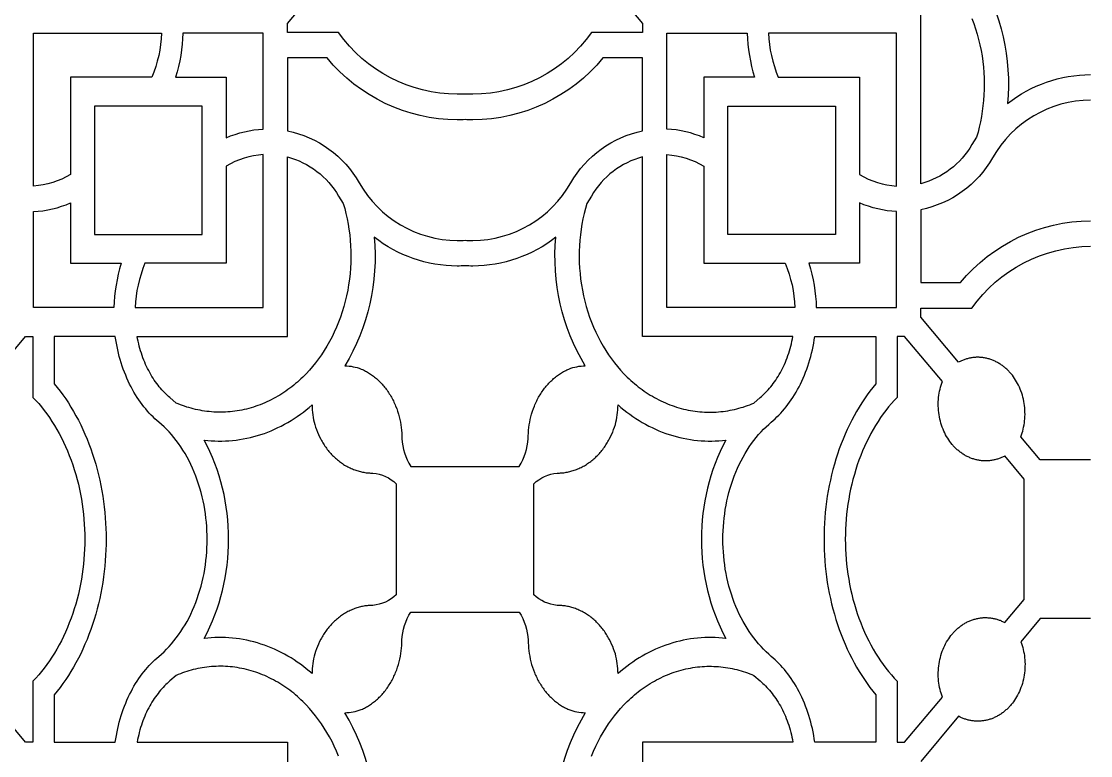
# Model space of a CAD drawing. Extents: x 59271 to 61367, y 41180 to 44085.
# Drawn here: x 60813.1 to 61073.9, y 43511.9 to 43691.2 of the extents above; entities that cross this region are included whole.
import ezdxf

# ---------------------------------------------------------------- set-up
doc = ezdxf.new("R2010")
doc.units = 0
doc.layers.get('0').update_dxf_attribs({"linetype": 'CONTINUOUS'})

msp = doc.modelspace()

# ---------------------------------------------------------------- linework, layer by layer
for points in [[(60955.44, 43701.65), (60964.64, 43690.64), (60964.64, 43688.44), (60952.19, 43688.44, -0.240747), (60923.2, 43673.35, -0.013206), (60921.31, 43673.41, -0.013206), (60919.41, 43673.35, -0.240747), (60890.43, 43688.44), (60877.97, 43688.44), (60877.97, 43690.64), (60887.18, 43701.65)], [(61046.5, 43702.53, -0.159593), (61053.67, 43671.09, -0.16816), (61073.94, 43678.16)], [(61044.98, 43691.89), (61045.44, 43690.64), (61045.87, 43689.37), (61046.26, 43688.07), (61046.62, 43686.76), (61046.93, 43685.44), (61047.21, 43684.09), (61047.44, 43682.74), (61047.63, 43681.38), (61047.78, 43680.01), (61047.89, 43678.65), (61047.96, 43677.28), (61047.98, 43675.91), (61047.97, 43674.55), (61047.91, 43673.19), (61047.82, 43671.85), (61047.68, 43670.52), (61047.51, 43669.2), (61047.3, 43667.9), (61047.06, 43666.62), (61046.78, 43665.36), (61046.47, 43664.12), (61046.12, 43662.91), (61044.99, 43661.1, -0.200602), (61032.49, 43651.52), (61032.49, 43695.34)], [(61073.94, 43671.94, 0.26745), (61050, 43657.83, -0.215544), (61032.49, 43645.16), (61032.49, 43627.37), (61042.18, 43627.37, -0.222359), (61073.94, 43642.47), (61073.94, 43642.47)], [(61073.94, 43584.1), (61061.65, 43584.1), (61056.92, 43589.75), (61057.09, 43590.2), (61057.23, 43590.67), (61057.37, 43591.14), (61057.49, 43591.62), (61057.6, 43592.12), (61057.69, 43592.62), (61057.77, 43593.13), (61057.84, 43593.64), (61057.88, 43594.16), (61057.91, 43594.69), (61057.93, 43595.22), (61057.92, 43595.75), (61057.9, 43596.28), (61057.86, 43596.81), (61057.81, 43597.34), (61057.74, 43597.87), (61057.65, 43598.39), (61057.54, 43598.91), (61057.42, 43599.43), (61057.28, 43599.93), (61057.12, 43600.43), (61056.95, 43600.92), (61056.77, 43601.4), (61056.57, 43601.86), (61056.35, 43602.32), (61056.13, 43602.76), (61055.89, 43603.19), (61055.64, 43603.6), (61055.38, 43604), (61055.11, 43604.39), (61054.84, 43604.75), (61054.55, 43605.11), (61054.41, 43605.28), (61054.26, 43605.45), (61054.1, 43605.62), (61053.95, 43605.78), (61053.79, 43605.94), (61053.63, 43606.1), (61053.46, 43606.26), (61053.29, 43606.41), (61053.12, 43606.56), (61052.95, 43606.71), (61052.77, 43606.85), (61052.59, 43606.99), (61052.4, 43607.13), (61052.22, 43607.26), (61052.03, 43607.39), (61051.84, 43607.51), (61051.64, 43607.64), (61051.45, 43607.75), (61051.25, 43607.87), (61051.05, 43607.97), (61050.84, 43608.08), (61050.64, 43608.18), (61050.43, 43608.27), (61050.22, 43608.36), (61050.01, 43608.45), (61049.8, 43608.53), (61049.58, 43608.61), (61049.37, 43608.68), (61049.15, 43608.74), (61048.93, 43608.81), (61048.72, 43608.86), (61048.5, 43608.91), (61048.28, 43608.96), (61048.05, 43609), (61047.83, 43609.04), (61047.61, 43609.07), (61047.39, 43609.09), (61047.17, 43609.11), (61046.94, 43609.13), (61046.72, 43609.14), (61046.5, 43609.14), (61046.28, 43609.14), (61046.05, 43609.14), (61045.83, 43609.12), (61045.61, 43609.11), (61045.39, 43609.09), (61045.18, 43609.06), (61044.96, 43609.03), (61044.74, 43609), (61044.53, 43608.96), (61044.31, 43608.91), (61044.1, 43608.86), (61043.89, 43608.81), (61043.68, 43608.75), (61043.47, 43608.69), (61043.27, 43608.62), (61043.07, 43608.55), (61042.86, 43608.48), (61042.66, 43608.4), (61042.47, 43608.31), (61042.27, 43608.23), (61042.08, 43608.14), (61041.89, 43608.04), (61041.7, 43607.94), (61032.49, 43618.95), (61032.49, 43621.15), (61044.95, 43621.15, -0.240747), (61073.94, 43636.24)], [(60899.14, 43490.94, 0.159593), (60891.98, 43522.38, 0.091636), (60895.99, 43523.16), (60896.25, 43523.27), (60896.5, 43523.39), (60896.75, 43523.52), (60897, 43523.65), (60897.26, 43523.79), (60897.51, 43523.93), (60897.76, 43524.08), (60898, 43524.24), (60898.25, 43524.4), (60898.5, 43524.57), (60898.74, 43524.75), (60898.98, 43524.93), (60899.22, 43525.12), (60899.46, 43525.31), (60899.69, 43525.51), (60899.93, 43525.72), (60900.16, 43525.93), (60900.38, 43526.15), (60900.61, 43526.37), (60900.83, 43526.6), (60901.05, 43526.83), (60901.26, 43527.07), (60901.47, 43527.32), (60901.68, 43527.57), (60901.88, 43527.83), (60902.08, 43528.09), (60902.28, 43528.36), (60902.47, 43528.63), (60902.65, 43528.9), (60902.83, 43529.18), (60903.01, 43529.47), (60903.18, 43529.76), (60903.35, 43530.05), (60903.51, 43530.35), (60903.67, 43530.65), (60903.83, 43530.95), (60903.97, 43531.26), (60904.12, 43531.57), (60904.25, 43531.88), (60904.38, 43532.2), (60904.63, 43532.84), (60904.86, 43533.49), (60905.06, 43534.14), (60905.24, 43534.8), (60905.4, 43535.47), (60905.53, 43536.14), (60905.65, 43536.8), (60905.74, 43537.47), (60905.81, 43538.13), (60905.86, 43538.79), (60905.88, 43539.45), (60905.89, 43540.1, -0.12671), (60908.08, 43546.94), (60934.53, 43546.94, -0.12671), (60936.72, 43540.1), (60936.73, 43539.45), (60936.76, 43538.79), (60936.81, 43538.13), (60936.88, 43537.47), (60936.97, 43536.8), (60937.08, 43536.14), (60937.22, 43535.47), (60937.38, 43534.8), (60937.56, 43534.14), (60937.76, 43533.49), (60937.98, 43532.84), (60938.23, 43532.2), (60938.36, 43531.88), (60938.5, 43531.57), (60938.64, 43531.26), (60938.79, 43530.95), (60938.94, 43530.65), (60939.1, 43530.35), (60939.26, 43530.05), (60939.43, 43529.76), (60939.6, 43529.47), (60939.78, 43529.18), (60939.96, 43528.9), (60940.15, 43528.63), (60940.34, 43528.36), (60940.53, 43528.09), (60940.73, 43527.83), (60940.94, 43527.57), (60941.14, 43527.32), (60941.35, 43527.07), (60941.57, 43526.83), (60941.79, 43526.6), (60942.01, 43526.37), (60942.23, 43526.15), (60942.46, 43525.93), (60942.69, 43525.72), (60942.92, 43525.51), (60943.16, 43525.31), (60943.39, 43525.12), (60943.63, 43524.93), (60943.87, 43524.75), (60944.12, 43524.57), (60944.36, 43524.4), (60944.61, 43524.24), (60944.86, 43524.08), (60945.11, 43523.93), (60945.36, 43523.79), (60945.61, 43523.65), (60945.86, 43523.52), (60946.11, 43523.39), (60946.37, 43523.27), (60946.62, 43523.16, 0.091636), (60950.64, 43522.38, 0.159593), (60943.47, 43490.94, 0.16816)], [(60890.45, 43511.75), (60889.95, 43512.97), (60889.41, 43514.17), (60888.85, 43515.33), (60888.25, 43516.47), (60887.62, 43517.57), (60886.97, 43518.64), (60886.29, 43519.67), (60885.59, 43520.66), (60884.86, 43521.62), (60884.12, 43522.54), (60883.35, 43523.43), (60882.55, 43524.3), (60881.71, 43525.14), (60881.28, 43525.55), (60880.85, 43525.95), (60880.4, 43526.35), (60879.95, 43526.73), (60879.5, 43527.11), (60879.03, 43527.48), (60878.56, 43527.84), (60878.08, 43528.2), (60877.6, 43528.54), (60877.11, 43528.87), (60876.61, 43529.2), (60876.11, 43529.51), (60875.6, 43529.82), (60875.08, 43530.11), (60874.56, 43530.4), (60874.04, 43530.67), (60873.51, 43530.93), (60872.97, 43531.18), (60872.44, 43531.42), (60871.89, 43531.65), (60871.35, 43531.87), (60870.79, 43532.08), (60870.24, 43532.27), (60869.68, 43532.45), (60869.12, 43532.62), (60868.56, 43532.78), (60868, 43532.92), (60867.43, 43533.06), (60866.86, 43533.18), (60866.29, 43533.29), (60865.72, 43533.38), (60865.15, 43533.46), (60864.58, 43533.54), (60864, 43533.59), (60863.43, 43533.64), (60862.86, 43533.67), (60862.28, 43533.7), (60861.71, 43533.71), (60861.14, 43533.7), (60860.57, 43533.69), (60860.01, 43533.66), (60859.44, 43533.62), (60858.88, 43533.57), (60858.32, 43533.51), (60857.76, 43533.43), (60857.2, 43533.35), (60856.65, 43533.25), (60856.1, 43533.14), (60855.55, 43533.02), (60855.01, 43532.89), (60854.47, 43532.75), (60853.94, 43532.6), (60853.41, 43532.44), (60852.89, 43532.27), (60852.37, 43532.09), (60851.85, 43531.89), (60851.34, 43531.69), (60850.84, 43531.48), (60849.32, 43530.13), (60848.98, 43529.84), (60848.65, 43529.54), (60848.32, 43529.23), (60847.99, 43528.9), (60847.66, 43528.57), (60847.34, 43528.22), (60847.02, 43527.85), (60846.71, 43527.48), (60846.4, 43527.09), (60846.09, 43526.69), (60845.79, 43526.27), (60845.5, 43525.85), (60845.21, 43525.41), (60844.92, 43524.96), (60844.65, 43524.5), (60844.38, 43524.03), (60844.12, 43523.54), (60843.86, 43523.05), (60843.62, 43522.54), (60843.38, 43522.02), (60843.15, 43521.5), (60842.93, 43520.96), (60842.72, 43520.42), (60842.52, 43519.87), (60842.33, 43519.31), (60842.16, 43518.74), (60841.99, 43518.16), (60841.83, 43517.58), (60841.68, 43516.99), (60841.54, 43516.4), (60841.42, 43515.8), (60841.3, 43515.2), (60877.97, 43515.2), (60877.97, 43471.38, 0.200602)], [(60952.16, 43511.75), (60952.66, 43512.97), (60953.2, 43514.17), (60953.77, 43515.33), (60954.36, 43516.47), (60954.99, 43517.57), (60955.65, 43518.64), (60956.33, 43519.67), (60957.03, 43520.66), (60957.75, 43521.62), (60958.5, 43522.54), (60959.27, 43523.43), (60960.07, 43524.3), (60960.9, 43525.14), (60961.33, 43525.55), (60961.77, 43525.95), (60962.21, 43526.35), (60962.66, 43526.73), (60963.12, 43527.11), (60963.58, 43527.48), (60964.05, 43527.84), (60964.53, 43528.2), (60965.02, 43528.54), (60965.51, 43528.87), (60966, 43529.2), (60966.51, 43529.51), (60967.02, 43529.82), (60967.53, 43530.11), (60968.05, 43530.4), (60968.58, 43530.67), (60969.11, 43530.93), (60969.64, 43531.18), (60970.18, 43531.42), (60970.72, 43531.65), (60971.27, 43531.87), (60971.82, 43532.08), (60972.37, 43532.27), (60972.93, 43532.45), (60973.49, 43532.62), (60974.05, 43532.78), (60974.62, 43532.92), (60975.18, 43533.06), (60975.75, 43533.18), (60976.32, 43533.29), (60976.89, 43533.38), (60977.47, 43533.46), (60978.04, 43533.54), (60978.61, 43533.59), (60979.19, 43533.64), (60979.76, 43533.67), (60980.33, 43533.7), (60980.9, 43533.71), (60981.47, 43533.7), (60982.04, 43533.69), (60982.61, 43533.66), (60983.17, 43533.62), (60983.74, 43533.57), (60984.3, 43533.51), (60984.86, 43533.43), (60985.41, 43533.35), (60985.97, 43533.25), (60986.51, 43533.14), (60987.06, 43533.02), (60987.6, 43532.89), (60988.14, 43532.75), (60988.67, 43532.6), (60989.2, 43532.44), (60989.73, 43532.27), (60990.25, 43532.09), (60990.76, 43531.89), (60991.27, 43531.69), (60991.78, 43531.48), (60993.3, 43530.13), (60993.63, 43529.84), (60993.97, 43529.54), (60994.3, 43529.23), (60994.63, 43528.9), (60994.95, 43528.57), (60995.27, 43528.22), (60995.59, 43527.85), (60995.91, 43527.48), (60996.22, 43527.09), (60996.52, 43526.69), (60996.82, 43526.27), (60997.12, 43525.85), (60997.41, 43525.41), (60997.69, 43524.96), (60997.97, 43524.5), (60998.24, 43524.03), (60998.5, 43523.54), (60998.75, 43523.05), (60999, 43522.54), (60999.23, 43522.02), (60999.46, 43521.5), (60999.68, 43520.96), (60999.89, 43520.42), (61000.09, 43519.87), (61000.28, 43519.31), (61000.46, 43518.74), (61000.63, 43518.16), (61000.79, 43517.58), (61000.93, 43516.99), (61001.07, 43516.4), (61001.2, 43515.8), (61001.31, 43515.2), (60964.64, 43515.2), (60964.64, 43471.38, -0.200602)]]:
    msp.add_lwpolyline(points, format="xyb")
for points in [[(60825.05, 43653.8, -0.123377), (60816.01, 43650.95), (60816.01, 43688.3), (60847.26, 43688.3, -0.090687), (60844.88, 43677.5), (60825.05, 43677.5)], [(60863.04, 43662.73, -0.093744), (60872.08, 43664.87), (60872.08, 43688.3), (60852.47, 43688.3, -0.067508), (60850.68, 43677.5), (60863.04, 43677.5)], [(60979.57, 43662.73, 0.093744), (60970.53, 43664.87), (60970.53, 43688.3), (60990.14, 43688.3, 0.067508), (60991.93, 43677.5), (60979.57, 43677.5)], [(61017.56, 43653.8, 0.123377), (61026.61, 43650.95), (61026.61, 43688.3), (60995.35, 43688.3, 0.090687), (60997.74, 43677.5), (61017.56, 43677.5)], [(60921.31, 43637.73, 0.017043), (60923.2, 43637.65, 0.26745), (60947.14, 43651.76, -0.215544), (60964.64, 43664.43), (60964.64, 43682.22), (60954.96, 43682.22, -0.222359), (60923.2, 43667.12, -0.011427), (60921.31, 43667.18, -0.011427), (60919.41, 43667.12, -0.222359), (60887.66, 43682.22), (60877.97, 43682.22), (60877.97, 43664.43, -0.215544), (60895.47, 43651.76, 0.26745), (60919.41, 43637.65, 0.017043)], [(60843.21, 43632.09, 0.090687), (60840.83, 43621.29), (60872.08, 43621.29), (60872.08, 43658.64, 0.123377), (60863.04, 43655.79), (60863.04, 43632.09)], [(60877.97, 43658.07, -0.200602), (60890.46, 43648.49), (60891.6, 43646.68), (60891.94, 43645.46), (60892.25, 43644.23), (60892.53, 43642.97), (60892.78, 43641.69), (60892.99, 43640.39), (60893.16, 43639.07), (60893.29, 43637.74), (60893.39, 43636.4), (60893.44, 43635.04), (60893.46, 43633.68), (60893.43, 43632.31), (60893.36, 43630.94), (60893.26, 43629.57), (60893.11, 43628.21), (60892.91, 43626.85), (60892.68, 43625.5), (60892.41, 43624.15), (60892.09, 43622.83), (60891.74, 43621.51), (60891.35, 43620.22), (60890.92, 43618.95), (60890.45, 43617.7), (60889.95, 43616.48), (60889.41, 43615.28), (60888.85, 43614.12), (60888.25, 43612.98), (60887.62, 43611.88), (60886.97, 43610.81), (60886.29, 43609.78), (60885.59, 43608.78), (60884.86, 43607.83), (60884.12, 43606.9), (60883.35, 43606.02), (60882.55, 43605.15), (60881.71, 43604.31), (60881.28, 43603.9), (60880.85, 43603.5), (60880.4, 43603.1), (60879.95, 43602.72), (60879.5, 43602.34), (60879.03, 43601.97), (60878.56, 43601.6), (60878.08, 43601.25), (60877.6, 43600.91), (60877.11, 43600.57), (60876.61, 43600.25), (60876.11, 43599.93), (60875.6, 43599.63), (60875.08, 43599.33), (60874.56, 43599.05), (60874.04, 43598.78), (60873.51, 43598.52), (60872.97, 43598.26), (60872.44, 43598.02), (60871.89, 43597.8), (60871.35, 43597.58), (60870.79, 43597.37), (60870.24, 43597.18), (60869.68, 43597), (60869.12, 43596.83), (60868.56, 43596.67), (60868, 43596.52), (60867.43, 43596.39), (60866.86, 43596.27), (60866.29, 43596.16), (60865.72, 43596.07), (60865.15, 43595.98), (60864.58, 43595.91), (60864, 43595.85), (60863.43, 43595.81), (60862.86, 43595.77), (60862.28, 43595.75), (60861.71, 43595.74), (60861.14, 43595.75), (60860.57, 43595.76), (60860.01, 43595.79), (60859.44, 43595.83), (60858.88, 43595.88), (60858.32, 43595.94), (60857.76, 43596.02), (60857.2, 43596.1), (60856.65, 43596.2), (60856.1, 43596.31), (60855.55, 43596.43), (60855.01, 43596.56), (60854.47, 43596.7), (60853.94, 43596.85), (60853.41, 43597.01), (60852.89, 43597.18), (60852.37, 43597.36), (60851.85, 43597.55), (60851.34, 43597.75), (60850.84, 43597.96), (60849.32, 43599.32), (60848.98, 43599.61), (60848.65, 43599.91), (60848.32, 43600.22), (60847.99, 43600.54), (60847.66, 43600.88), (60847.34, 43601.23), (60847.02, 43601.59), (60846.71, 43601.97), (60846.4, 43602.36), (60846.09, 43602.76), (60845.79, 43603.17), (60845.5, 43603.6), (60845.21, 43604.04), (60844.92, 43604.49), (60844.65, 43604.95), (60844.38, 43605.42), (60844.12, 43605.91), (60843.86, 43606.4), (60843.62, 43606.91), (60843.38, 43607.42), (60843.15, 43607.95), (60842.93, 43608.48), (60842.72, 43609.03), (60842.52, 43609.58), (60842.33, 43610.14), (60842.16, 43610.71), (60841.99, 43611.29), (60841.83, 43611.87), (60841.68, 43612.46), (60841.54, 43613.05), (60841.42, 43613.65), (60841.3, 43614.25), (60877.97, 43614.25)], [(60964.64, 43658.07, 0.200602), (60952.15, 43648.49), (60951.02, 43646.68), (60950.67, 43645.46), (60950.36, 43644.23), (60950.08, 43642.97), (60949.84, 43641.69), (60949.63, 43640.39), (60949.46, 43639.07), (60949.32, 43637.74), (60949.23, 43636.4), (60949.17, 43635.04), (60949.16, 43633.68), (60949.18, 43632.31), (60949.25, 43630.94), (60949.36, 43629.57), (60949.51, 43628.21), (60949.7, 43626.85), (60949.93, 43625.5), (60950.21, 43624.15), (60950.52, 43622.83), (60950.87, 43621.51), (60951.27, 43620.22), (60951.7, 43618.95), (60952.16, 43617.7), (60952.66, 43616.48), (60953.2, 43615.28), (60953.77, 43614.12), (60954.36, 43612.98), (60954.99, 43611.88), (60955.65, 43610.81), (60956.33, 43609.78), (60957.03, 43608.78), (60957.75, 43607.83), (60958.5, 43606.9), (60959.27, 43606.02), (60960.07, 43605.15), (60960.9, 43604.31), (60961.33, 43603.9), (60961.77, 43603.5), (60962.21, 43603.1), (60962.66, 43602.72), (60963.12, 43602.34), (60963.58, 43601.97), (60964.05, 43601.6), (60964.53, 43601.25), (60965.02, 43600.91), (60965.51, 43600.57), (60966, 43600.25), (60966.51, 43599.93), (60967.02, 43599.63), (60967.53, 43599.33), (60968.05, 43599.05), (60968.58, 43598.78), (60969.11, 43598.52), (60969.64, 43598.26), (60970.18, 43598.02), (60970.72, 43597.8), (60971.27, 43597.58), (60971.82, 43597.37), (60972.37, 43597.18), (60972.93, 43597), (60973.49, 43596.83), (60974.05, 43596.67), (60974.62, 43596.52), (60975.18, 43596.39), (60975.75, 43596.27), (60976.32, 43596.16), (60976.89, 43596.07), (60977.47, 43595.98), (60978.04, 43595.91), (60978.61, 43595.85), (60979.19, 43595.81), (60979.76, 43595.77), (60980.33, 43595.75), (60980.9, 43595.74), (60981.47, 43595.75), (60982.04, 43595.76), (60982.61, 43595.79), (60983.17, 43595.83), (60983.74, 43595.88), (60984.3, 43595.94), (60984.86, 43596.02), (60985.41, 43596.1), (60985.97, 43596.2), (60986.51, 43596.31), (60987.06, 43596.43), (60987.6, 43596.56), (60988.14, 43596.7), (60988.67, 43596.85), (60989.2, 43597.01), (60989.73, 43597.18), (60990.25, 43597.36), (60990.76, 43597.55), (60991.27, 43597.75), (60991.78, 43597.96), (60993.3, 43599.32), (60993.63, 43599.61), (60993.97, 43599.91), (60994.3, 43600.22), (60994.63, 43600.54), (60994.95, 43600.88), (60995.27, 43601.23), (60995.59, 43601.59), (60995.91, 43601.97), (60996.22, 43602.36), (60996.52, 43602.76), (60996.82, 43603.17), (60997.12, 43603.6), (60997.41, 43604.04), (60997.69, 43604.49), (60997.97, 43604.95), (60998.24, 43605.42), (60998.5, 43605.91), (60998.75, 43606.4), (60999, 43606.91), (60999.23, 43607.42), (60999.46, 43607.95), (60999.68, 43608.48), (60999.89, 43609.03), (61000.09, 43609.58), (61000.28, 43610.14), (61000.46, 43610.71), (61000.63, 43611.29), (61000.79, 43611.87), (61000.93, 43612.46), (61001.07, 43613.05), (61001.2, 43613.65), (61001.31, 43614.25), (60964.64, 43614.25)], [(60999.4, 43632.09, -0.090687), (61001.79, 43621.29), (60970.53, 43621.29), (60970.53, 43658.64, -0.123377), (60979.57, 43655.79), (60979.57, 43632.09)], [(60816.01, 43644.72, 0.093744), (60825.05, 43646.86), (60825.05, 43632.09), (60837.41, 43632.09, 0.067508), (60835.62, 43621.29), (60816.01, 43621.29)], [(61026.61, 43644.72, -0.093744), (61017.56, 43646.86), (61017.56, 43632.09), (61005.21, 43632.09, -0.067508), (61007, 43621.29), (61026.61, 43621.29)], [(60919.41, 43631.43, -0.16816), (60899.14, 43638.5, -0.159593), (60891.98, 43607.06, -0.091636), (60895.99, 43606.29), (60896.25, 43606.17), (60896.5, 43606.05), (60896.75, 43605.93), (60897, 43605.8), (60897.26, 43605.66), (60897.51, 43605.52), (60897.76, 43605.36), (60898, 43605.21), (60898.25, 43605.05), (60898.5, 43604.88), (60898.74, 43604.7), (60898.98, 43604.52), (60899.22, 43604.33), (60899.46, 43604.14), (60899.69, 43603.94), (60899.93, 43603.73), (60900.16, 43603.52), (60900.38, 43603.3), (60900.61, 43603.08), (60900.83, 43602.85), (60901.05, 43602.61), (60901.26, 43602.37), (60901.47, 43602.13), (60901.68, 43601.88), (60901.88, 43601.62), (60902.08, 43601.36), (60902.28, 43601.09), (60902.47, 43600.82), (60902.65, 43600.54), (60902.83, 43600.26), (60903.01, 43599.98), (60903.18, 43599.69), (60903.35, 43599.4), (60903.51, 43599.1), (60903.67, 43598.8), (60903.83, 43598.5), (60903.97, 43598.19), (60904.12, 43597.88), (60904.25, 43597.56), (60904.38, 43597.25), (60904.63, 43596.61), (60904.86, 43595.96), (60905.06, 43595.3), (60905.24, 43594.64), (60905.4, 43593.98), (60905.53, 43593.31), (60905.65, 43592.65), (60905.74, 43591.98), (60905.81, 43591.32), (60905.86, 43590.65), (60905.88, 43590), (60905.89, 43589.35, 0.12671), (60908.08, 43582.5), (60934.53, 43582.5, 0.12671), (60936.72, 43589.35), (60936.73, 43590), (60936.76, 43590.65), (60936.81, 43591.32), (60936.88, 43591.98), (60936.97, 43592.65), (60937.08, 43593.31), (60937.22, 43593.98), (60937.38, 43594.64), (60937.56, 43595.3), (60937.76, 43595.96), (60937.98, 43596.61), (60938.23, 43597.25), (60938.36, 43597.56), (60938.5, 43597.88), (60938.64, 43598.19), (60938.79, 43598.5), (60938.94, 43598.8), (60939.1, 43599.1), (60939.26, 43599.4), (60939.43, 43599.69), (60939.6, 43599.98), (60939.78, 43600.26), (60939.96, 43600.54), (60940.15, 43600.82), (60940.34, 43601.09), (60940.53, 43601.36), (60940.73, 43601.62), (60940.94, 43601.88), (60941.14, 43602.13), (60941.35, 43602.37), (60941.57, 43602.61), (60941.79, 43602.85), (60942.01, 43603.08), (60942.23, 43603.3), (60942.46, 43603.52), (60942.69, 43603.73), (60942.92, 43603.94), (60943.16, 43604.14), (60943.39, 43604.33), (60943.63, 43604.52), (60943.87, 43604.7), (60944.12, 43604.88), (60944.36, 43605.05), (60944.61, 43605.21), (60944.86, 43605.36), (60945.11, 43605.52), (60945.36, 43605.66), (60945.61, 43605.8), (60945.86, 43605.93), (60946.11, 43606.05), (60946.37, 43606.17), (60946.62, 43606.29, -0.091636), (60950.64, 43607.06, -0.159593), (60943.47, 43638.5, -0.16816), (60923.2, 43631.43, -0.014447), (60921.31, 43631.49, -0.014447)], [(60863.6, 43564.72, 0.124595), (60857.68, 43588.95), (60858.53, 43588.85), (60859.38, 43588.78), (60860.24, 43588.73), (60861.1, 43588.71), (60861.97, 43588.71), (60862.84, 43588.73), (60863.71, 43588.78), (60864.58, 43588.85), (60865.45, 43588.94), (60866.32, 43589.06), (60867.19, 43589.21), (60868.06, 43589.38), (60868.93, 43589.57), (60869.79, 43589.79), (60870.65, 43590.03), (60871.5, 43590.29), (60872.35, 43590.58), (60873.19, 43590.9), (60874.02, 43591.23), (60874.85, 43591.59), (60875.67, 43591.97), (60876.48, 43592.37), (60877.28, 43592.8), (60878.08, 43593.24), (60878.86, 43593.71), (60879.63, 43594.2), (60880.38, 43594.71), (60881.13, 43595.23), (60881.86, 43595.78), (60882.58, 43596.34), (60883.29, 43596.92), (60883.98, 43597.51, 0.065359), (60884.63, 43592.71), (60884.83, 43592.11), (60885.04, 43591.5), (60885.28, 43590.9), (60885.54, 43590.31), (60885.81, 43589.72), (60886.11, 43589.14), (60886.27, 43588.85), (60886.43, 43588.57), (60886.6, 43588.29), (60886.77, 43588.01), (60886.95, 43587.74), (60887.13, 43587.46), (60887.32, 43587.2), (60887.51, 43586.93), (60887.71, 43586.67), (60887.91, 43586.42), (60888.11, 43586.16), (60888.32, 43585.92), (60888.54, 43585.67), (60888.76, 43585.44), (60888.98, 43585.2), (60889.21, 43584.98), (60889.44, 43584.75), (60889.67, 43584.54), (60889.91, 43584.32), (60890.15, 43584.12), (60890.4, 43583.92), (60890.65, 43583.72), (60890.9, 43583.53), (60891.15, 43583.35), (60891.41, 43583.18), (60891.67, 43583.01), (60891.93, 43582.84), (60892.2, 43582.68), (60892.46, 43582.53), (60892.73, 43582.39), (60893, 43582.25), (60893.28, 43582.12), (60893.55, 43582), (60893.82, 43581.88), (60894.1, 43581.77), (60894.38, 43581.66), (60894.65, 43581.56), (60894.93, 43581.47), (60895.21, 43581.39), (60895.49, 43581.31), (60895.77, 43581.24), (60896.05, 43581.18), (60896.33, 43581.12), (60896.61, 43581.07), (60896.88, 43581.02), (60897.16, 43580.98), (60897.44, 43580.95), (60897.71, 43580.93), (60897.99, 43580.91), (60898.26, 43580.89), (60898.54, 43580.88), (60898.81, 43580.88, -0.165069), (60904.53, 43578.27), (60904.53, 43551.18, -0.165069), (60898.81, 43548.57), (60898.54, 43548.56), (60898.26, 43548.56), (60897.99, 43548.54), (60897.71, 43548.52), (60897.44, 43548.5), (60897.16, 43548.46), (60896.88, 43548.43), (60896.61, 43548.38), (60896.33, 43548.33), (60896.05, 43548.27), (60895.77, 43548.21), (60895.49, 43548.14), (60895.21, 43548.06), (60894.93, 43547.97), (60894.65, 43547.88), (60894.38, 43547.79), (60894.1, 43547.68), (60893.82, 43547.57), (60893.55, 43547.45), (60893.28, 43547.33), (60893, 43547.2), (60892.73, 43547.06), (60892.46, 43546.91), (60892.2, 43546.76), (60891.93, 43546.61), (60891.67, 43546.44), (60891.41, 43546.27), (60891.15, 43546.1), (60890.9, 43545.91), (60890.65, 43545.73), (60890.4, 43545.53), (60890.15, 43545.33), (60889.91, 43545.12), (60889.67, 43544.91), (60889.44, 43544.69), (60889.21, 43544.47), (60888.98, 43544.24), (60888.76, 43544.01), (60888.54, 43543.77), (60888.32, 43543.53), (60888.11, 43543.28), (60887.91, 43543.03), (60887.71, 43542.78), (60887.51, 43542.52), (60887.32, 43542.25), (60887.13, 43541.98), (60886.95, 43541.71), (60886.77, 43541.44), (60886.6, 43541.16), (60886.43, 43540.88), (60886.27, 43540.59), (60886.11, 43540.31), (60885.81, 43539.73), (60885.54, 43539.14), (60885.28, 43538.55), (60885.04, 43537.95), (60884.83, 43537.34), (60884.63, 43536.74, 0.065359), (60883.98, 43531.93), (60883.29, 43532.53), (60882.58, 43533.11), (60881.86, 43533.67), (60881.13, 43534.22), (60880.38, 43534.74), (60879.63, 43535.25), (60878.86, 43535.74), (60878.08, 43536.2), (60877.28, 43536.65), (60876.48, 43537.07), (60875.67, 43537.48), (60874.85, 43537.86), (60874.02, 43538.22), (60873.19, 43538.55), (60872.35, 43538.87), (60871.5, 43539.15), (60870.65, 43539.42), (60869.79, 43539.66), (60868.93, 43539.88), (60868.06, 43540.07), (60867.19, 43540.24), (60866.32, 43540.38), (60865.45, 43540.5), (60864.58, 43540.6), (60863.71, 43540.67), (60862.84, 43540.72), (60861.97, 43540.74), (60861.1, 43540.74), (60860.24, 43540.71), (60859.38, 43540.67), (60858.53, 43540.6), (60857.68, 43540.5, 0.124595)], [(60984.94, 43540.5), (60984.09, 43540.6), (60983.23, 43540.67), (60982.37, 43540.71), (60981.51, 43540.74), (60980.64, 43540.74), (60979.78, 43540.72), (60978.91, 43540.67), (60978.03, 43540.6), (60977.16, 43540.5), (60976.29, 43540.38), (60975.42, 43540.24), (60974.55, 43540.07), (60973.69, 43539.88), (60972.83, 43539.66), (60971.97, 43539.42), (60971.11, 43539.15), (60970.27, 43538.87), (60969.42, 43538.55), (60968.59, 43538.22), (60967.76, 43537.86), (60966.94, 43537.48), (60966.13, 43537.07), (60965.33, 43536.65), (60964.54, 43536.2), (60963.76, 43535.74), (60962.99, 43535.25), (60962.23, 43534.74), (60961.48, 43534.22), (60960.75, 43533.67), (60960.03, 43533.11), (60959.32, 43532.53), (60958.63, 43531.93, 0.065359), (60957.98, 43536.74), (60957.79, 43537.34), (60957.57, 43537.95), (60957.33, 43538.55), (60957.08, 43539.14), (60956.8, 43539.73), (60956.5, 43540.31), (60956.34, 43540.59), (60956.18, 43540.88), (60956.02, 43541.16), (60955.84, 43541.44), (60955.67, 43541.71), (60955.48, 43541.98), (60955.3, 43542.25), (60955.1, 43542.52), (60954.91, 43542.78), (60954.71, 43543.03), (60954.5, 43543.28), (60954.29, 43543.53), (60954.08, 43543.77), (60953.86, 43544.01), (60953.63, 43544.24), (60953.41, 43544.47), (60953.18, 43544.69), (60952.94, 43544.91), (60952.7, 43545.12), (60952.46, 43545.33), (60952.22, 43545.53), (60951.97, 43545.73), (60951.72, 43545.91), (60951.46, 43546.1), (60951.2, 43546.27), (60950.94, 43546.44), (60950.68, 43546.61), (60950.42, 43546.76), (60950.15, 43546.91), (60949.88, 43547.06), (60949.61, 43547.2), (60949.34, 43547.33), (60949.07, 43547.45), (60948.79, 43547.57), (60948.51, 43547.68), (60948.24, 43547.79), (60947.96, 43547.88), (60947.68, 43547.97), (60947.4, 43548.06), (60947.12, 43548.14), (60946.84, 43548.21), (60946.57, 43548.27), (60946.29, 43548.33), (60946.01, 43548.38), (60945.73, 43548.43), (60945.45, 43548.46), (60945.18, 43548.5), (60944.9, 43548.52), (60944.63, 43548.54), (60944.35, 43548.56), (60944.08, 43548.56), (60943.81, 43548.57, -0.165069), (60938.08, 43551.18), (60938.08, 43578.27, -0.165069), (60943.81, 43580.88), (60944.08, 43580.88), (60944.35, 43580.89), (60944.63, 43580.91), (60944.9, 43580.93), (60945.18, 43580.95), (60945.45, 43580.98), (60945.73, 43581.02), (60946.01, 43581.07), (60946.29, 43581.12), (60946.57, 43581.18), (60946.84, 43581.24), (60947.12, 43581.31), (60947.4, 43581.39), (60947.68, 43581.47), (60947.96, 43581.56), (60948.24, 43581.66), (60948.51, 43581.77), (60948.79, 43581.88), (60949.07, 43582), (60949.34, 43582.12), (60949.61, 43582.25), (60949.88, 43582.39), (60950.15, 43582.53), (60950.42, 43582.68), (60950.68, 43582.84), (60950.94, 43583.01), (60951.2, 43583.18), (60951.46, 43583.35), (60951.72, 43583.53), (60951.97, 43583.72), (60952.22, 43583.92), (60952.46, 43584.12), (60952.7, 43584.32), (60952.94, 43584.54), (60953.18, 43584.75), (60953.41, 43584.98), (60953.63, 43585.2), (60953.86, 43585.44), (60954.08, 43585.67), (60954.29, 43585.92), (60954.5, 43586.16), (60954.71, 43586.42), (60954.91, 43586.67), (60955.1, 43586.93), (60955.3, 43587.2), (60955.48, 43587.46), (60955.67, 43587.74), (60955.84, 43588.01), (60956.02, 43588.29), (60956.18, 43588.57), (60956.34, 43588.85), (60956.5, 43589.14), (60956.8, 43589.72), (60957.08, 43590.31), (60957.33, 43590.9), (60957.57, 43591.5), (60957.79, 43592.11), (60957.98, 43592.71, 0.065359), (60958.63, 43597.51), (60959.32, 43596.92), (60960.03, 43596.34), (60960.75, 43595.78), (60961.48, 43595.23), (60962.23, 43594.71), (60962.99, 43594.2), (60963.76, 43593.71), (60964.54, 43593.24), (60965.33, 43592.8), (60966.13, 43592.37), (60966.94, 43591.97), (60967.76, 43591.59), (60968.59, 43591.23), (60969.42, 43590.9), (60970.27, 43590.58), (60971.11, 43590.29), (60971.97, 43590.03), (60972.83, 43589.79), (60973.69, 43589.57), (60974.55, 43589.38), (60975.42, 43589.21), (60976.29, 43589.06), (60977.16, 43588.94), (60978.03, 43588.85), (60978.91, 43588.78), (60979.78, 43588.73), (60980.64, 43588.71), (60981.51, 43588.71), (60982.37, 43588.73), (60983.23, 43588.78), (60984.09, 43588.85), (60984.94, 43588.95, 0.124595), (60979.02, 43564.72, 0.124595)]]:
    msp.add_lwpolyline(points, format="xyb", close=True)
for points in [[(60857.15, 43670.46), (60830.94, 43670.46), (60830.94, 43639.13), (60857.15, 43639.13)], [(60985.46, 43670.46), (61011.68, 43670.46), (61011.68, 43639.13), (60985.46, 43639.13)], [(60858.39, 43564.72), (60858.38, 43565.75), (60858.34, 43566.79), (60858.28, 43567.83), (60858.2, 43568.87), (60858.09, 43569.91), (60857.96, 43570.96), (60857.8, 43572.01), (60857.62, 43573.05), (60857.41, 43574.09), (60857.17, 43575.12), (60856.91, 43576.15), (60856.63, 43577.16), (60856.31, 43578.17), (60855.98, 43579.16), (60855.62, 43580.14), (60855.24, 43581.1), (60854.83, 43582.05), (60854.41, 43582.98), (60853.96, 43583.88), (60853.49, 43584.77), (60853, 43585.63), (60852.49, 43586.47), (60851.96, 43587.28), (60851.42, 43588.07), (60850.86, 43588.83), (60850.28, 43589.56), (60849.69, 43590.26), (60849.09, 43590.94), (60848.48, 43591.58), (60847.86, 43592.2), (60847.22, 43592.78), (60846.58, 43593.33), (60846.11, 43593.73), (60845.65, 43594.15), (60845.19, 43594.59), (60844.73, 43595.05), (60844.28, 43595.52), (60843.84, 43596.02), (60843.4, 43596.53), (60842.97, 43597.06), (60842.54, 43597.61), (60842.12, 43598.17), (60841.71, 43598.76), (60841.31, 43599.36), (60840.92, 43599.98), (60840.54, 43600.62), (60840.17, 43601.27), (60839.82, 43601.94), (60839.47, 43602.62), (60839.14, 43603.32), (60838.81, 43604.03), (60838.51, 43604.76), (60838.21, 43605.5), (60837.93, 43606.25), (60837.67, 43607.01), (60837.42, 43607.79), (60837.18, 43608.57), (60836.96, 43609.36), (60836.76, 43610.16), (60836.57, 43610.97), (60836.4, 43611.78), (60836.24, 43612.6), (60836.1, 43613.42), (60835.98, 43614.25), (60821.1, 43614.25), (60821.1, 43602.67), (60821.81, 43601.79), (60822.51, 43600.89), (60823.2, 43599.95), (60823.87, 43598.99), (60824.52, 43598), (60825.16, 43596.98), (60825.78, 43595.94), (60826.38, 43594.87), (60826.96, 43593.77), (60827.53, 43592.66), (60828.07, 43591.52), (60828.58, 43590.36), (60829.08, 43589.18), (60829.55, 43587.98), (60830, 43586.76), (60830.43, 43585.53), (60830.83, 43584.28), (60831.2, 43583.02), (60831.55, 43581.75), (60831.88, 43580.46), (60832.17, 43579.17), (60832.45, 43577.87), (60832.69, 43576.56), (60832.91, 43575.24), (60833.11, 43573.93), (60833.27, 43572.61), (60833.41, 43571.29), (60833.53, 43569.97), (60833.62, 43568.65), (60833.68, 43567.34), (60833.72, 43566.03), (60833.73, 43564.72), (60833.72, 43563.42), (60833.68, 43562.11), (60833.62, 43560.8), (60833.53, 43559.48), (60833.41, 43558.16), (60833.27, 43556.84), (60833.11, 43555.52), (60832.91, 43554.2), (60832.69, 43552.89), (60832.45, 43551.58), (60832.17, 43550.28), (60831.88, 43548.99), (60831.55, 43547.7), (60831.2, 43546.43), (60830.83, 43545.17), (60830.43, 43543.92), (60830, 43542.69), (60829.55, 43541.47), (60829.08, 43540.27), (60828.58, 43539.09), (60828.07, 43537.93), (60827.53, 43536.79), (60826.96, 43535.68), (60826.38, 43534.58), (60825.78, 43533.51), (60825.16, 43532.47), (60824.52, 43531.45), (60823.87, 43530.46), (60823.2, 43529.5), (60822.51, 43528.56), (60821.81, 43527.65), (60821.1, 43526.78), (60821.1, 43515.2), (60835.98, 43515.2), (60836.1, 43516.02), (60836.24, 43516.85), (60836.4, 43517.67), (60836.57, 43518.48), (60836.76, 43519.29), (60836.96, 43520.09), (60837.18, 43520.88), (60837.42, 43521.66), (60837.67, 43522.44), (60837.93, 43523.2), (60838.21, 43523.95), (60838.51, 43524.69), (60838.81, 43525.41), (60839.14, 43526.13), (60839.47, 43526.83), (60839.82, 43527.51), (60840.17, 43528.18), (60840.54, 43528.83), (60840.92, 43529.47), (60841.31, 43530.09), (60841.71, 43530.69), (60842.12, 43531.27), (60842.54, 43531.84), (60842.97, 43532.39), (60843.4, 43532.92), (60843.84, 43533.43), (60844.28, 43533.93), (60844.73, 43534.4), (60845.19, 43534.86), (60845.65, 43535.3), (60846.11, 43535.71), (60846.58, 43536.12), (60847.22, 43536.67), (60847.86, 43537.25), (60848.48, 43537.87), (60849.09, 43538.51), (60849.69, 43539.19), (60850.28, 43539.89), (60850.86, 43540.62), (60851.42, 43541.38), (60851.96, 43542.17), (60852.49, 43542.98), (60853, 43543.82), (60853.49, 43544.68), (60853.96, 43545.57), (60854.41, 43546.47), (60854.83, 43547.4), (60855.24, 43548.34), (60855.62, 43549.31), (60855.98, 43550.29), (60856.31, 43551.28), (60856.63, 43552.28), (60856.91, 43553.3), (60857.17, 43554.33), (60857.41, 43555.36), (60857.62, 43556.4), (60857.8, 43557.44), (60857.96, 43558.49), (60858.09, 43559.53), (60858.2, 43560.58), (60858.28, 43561.62), (60858.34, 43562.66), (60858.38, 43563.7)], [(60984.22, 43564.72), (60984.24, 43565.75), (60984.27, 43566.79), (60984.33, 43567.83), (60984.41, 43568.87), (60984.52, 43569.91), (60984.66, 43570.96), (60984.81, 43572.01), (60985, 43573.05), (60985.21, 43574.09), (60985.44, 43575.12), (60985.7, 43576.15), (60985.99, 43577.16), (60986.3, 43578.17), (60986.63, 43579.16), (60986.99, 43580.14), (60987.38, 43581.1), (60987.78, 43582.05), (60988.21, 43582.98), (60988.66, 43583.88), (60989.13, 43584.77), (60989.62, 43585.63), (60990.13, 43586.47), (60990.65, 43587.28), (60991.2, 43588.07), (60991.76, 43588.83), (60992.33, 43589.56), (60992.92, 43590.26), (60993.52, 43590.94), (60994.14, 43591.58), (60994.76, 43592.2), (60995.39, 43592.78), (60996.03, 43593.33), (60996.5, 43593.73), (60996.96, 43594.15), (60997.42, 43594.59), (60997.88, 43595.05), (60998.33, 43595.52), (60998.78, 43596.02), (60999.22, 43596.53), (60999.65, 43597.06), (61000.07, 43597.61), (61000.49, 43598.17), (61000.9, 43598.76), (61001.3, 43599.36), (61001.69, 43599.98), (61002.07, 43600.62), (61002.44, 43601.27), (61002.8, 43601.94), (61003.14, 43602.62), (61003.48, 43603.32), (61003.8, 43604.03), (61004.11, 43604.76), (61004.4, 43605.5), (61004.68, 43606.25), (61004.95, 43607.01), (61005.2, 43607.79), (61005.43, 43608.57), (61005.65, 43609.36), (61005.86, 43610.16), (61006.05, 43610.97), (61006.22, 43611.78), (61006.37, 43612.6), (61006.51, 43613.42), (61006.63, 43614.25), (61021.51, 43614.25), (61021.51, 43602.67), (61020.8, 43601.79), (61020.1, 43600.89), (61019.41, 43599.95), (61018.74, 43598.99), (61018.09, 43598), (61017.45, 43596.98), (61016.83, 43595.94), (61016.23, 43594.87), (61015.65, 43593.77), (61015.09, 43592.66), (61014.55, 43591.52), (61014.03, 43590.36), (61013.54, 43589.18), (61013.06, 43587.98), (61012.61, 43586.76), (61012.19, 43585.53), (61011.79, 43584.28), (61011.41, 43583.02), (61011.06, 43581.75), (61010.74, 43580.46), (61010.44, 43579.17), (61010.17, 43577.87), (61009.92, 43576.56), (61009.7, 43575.24), (61009.51, 43573.93), (61009.34, 43572.61), (61009.2, 43571.29), (61009.09, 43569.97), (61009, 43568.65), (61008.94, 43567.34), (61008.9, 43566.03), (61008.89, 43564.72), (61008.9, 43563.42), (61008.94, 43562.11), (61009, 43560.8), (61009.09, 43559.48), (61009.2, 43558.16), (61009.34, 43556.84), (61009.51, 43555.52), (61009.7, 43554.2), (61009.92, 43552.89), (61010.17, 43551.58), (61010.44, 43550.28), (61010.74, 43548.99), (61011.06, 43547.7), (61011.41, 43546.43), (61011.79, 43545.17), (61012.19, 43543.92), (61012.61, 43542.69), (61013.06, 43541.47), (61013.54, 43540.27), (61014.03, 43539.09), (61014.55, 43537.93), (61015.09, 43536.79), (61015.65, 43535.68), (61016.23, 43534.58), (61016.83, 43533.51), (61017.45, 43532.47), (61018.09, 43531.45), (61018.74, 43530.46), (61019.41, 43529.5), (61020.1, 43528.56), (61020.8, 43527.65), (61021.51, 43526.78), (61021.51, 43515.2), (61006.63, 43515.2), (61006.51, 43516.02), (61006.37, 43516.85), (61006.22, 43517.67), (61006.05, 43518.48), (61005.86, 43519.29), (61005.65, 43520.09), (61005.43, 43520.88), (61005.2, 43521.66), (61004.95, 43522.44), (61004.68, 43523.2), (61004.4, 43523.95), (61004.11, 43524.69), (61003.8, 43525.41), (61003.48, 43526.13), (61003.14, 43526.83), (61002.8, 43527.51), (61002.44, 43528.18), (61002.07, 43528.83), (61001.69, 43529.47), (61001.3, 43530.09), (61000.9, 43530.69), (61000.49, 43531.27), (61000.07, 43531.84), (60999.65, 43532.39), (60999.22, 43532.92), (60998.78, 43533.43), (60998.33, 43533.93), (60997.88, 43534.4), (60997.42, 43534.86), (60996.96, 43535.3), (60996.5, 43535.71), (60996.03, 43536.12), (60995.39, 43536.67), (60994.76, 43537.25), (60994.14, 43537.87), (60993.52, 43538.51), (60992.92, 43539.19), (60992.33, 43539.89), (60991.76, 43540.62), (60991.2, 43541.38), (60990.65, 43542.17), (60990.13, 43542.98), (60989.62, 43543.82), (60989.13, 43544.68), (60988.66, 43545.57), (60988.21, 43546.47), (60987.78, 43547.4), (60987.38, 43548.34), (60986.99, 43549.31), (60986.63, 43550.29), (60986.3, 43551.28), (60985.99, 43552.28), (60985.7, 43553.3), (60985.44, 43554.33), (60985.21, 43555.36), (60985, 43556.4), (60984.81, 43557.44), (60984.66, 43558.49), (60984.52, 43559.53), (60984.41, 43560.58), (60984.33, 43561.62), (60984.27, 43562.66), (60984.24, 43563.7)], [(61057.72, 43564.72), (61057.72, 43579.4), (61052.99, 43585.05), (61052.81, 43584.96), (61052.62, 43584.86), (61052.42, 43584.77), (61052.23, 43584.68), (61052.03, 43584.6), (61051.83, 43584.52), (61051.63, 43584.45), (61051.43, 43584.38), (61051.22, 43584.31), (61051.02, 43584.25), (61050.81, 43584.19), (61050.6, 43584.13), (61050.38, 43584.09), (61050.17, 43584.04), (61049.96, 43584), (61049.74, 43583.97), (61049.52, 43583.94), (61049.3, 43583.91), (61049.08, 43583.89), (61048.86, 43583.87), (61048.64, 43583.86), (61048.42, 43583.86), (61048.2, 43583.86), (61047.98, 43583.86), (61047.75, 43583.87), (61047.53, 43583.89), (61047.31, 43583.91), (61047.09, 43583.93), (61046.86, 43583.96), (61046.64, 43584), (61046.42, 43584.04), (61046.2, 43584.09), (61045.98, 43584.14), (61045.76, 43584.19), (61045.54, 43584.25), (61045.33, 43584.32), (61045.11, 43584.39), (61044.9, 43584.47), (61044.69, 43584.55), (61044.48, 43584.63), (61044.27, 43584.73), (61044.06, 43584.82), (61043.85, 43584.92), (61043.65, 43585.02), (61043.45, 43585.13), (61043.25, 43585.25), (61043.05, 43585.36), (61042.86, 43585.48), (61042.67, 43585.61), (61042.48, 43585.74), (61042.29, 43585.87), (61042.11, 43586.01), (61041.93, 43586.15), (61041.75, 43586.29), (61041.58, 43586.44), (61041.41, 43586.59), (61041.24, 43586.74), (61041.07, 43586.9), (61040.91, 43587.06), (61040.75, 43587.22), (61040.59, 43587.38), (61040.44, 43587.55), (61040.29, 43587.72), (61040.15, 43587.89), (61039.86, 43588.24), (61039.58, 43588.61), (61039.31, 43589), (61039.06, 43589.4), (61038.81, 43589.81), (61038.57, 43590.24), (61038.34, 43590.68), (61038.13, 43591.14), (61037.93, 43591.6), (61037.75, 43592.08), (61037.58, 43592.57), (61037.42, 43593.07), (61037.28, 43593.57), (61037.16, 43594.08), (61037.05, 43594.6), (61036.96, 43595.13), (61036.89, 43595.66), (61036.83, 43596.19), (61036.8, 43596.72), (61036.77, 43597.25), (61036.77, 43597.78), (61036.78, 43598.31), (61036.81, 43598.84), (61036.86, 43599.36), (61036.92, 43599.87), (61037, 43600.38), (61037.1, 43600.88), (61037.2, 43601.38), (61037.33, 43601.86), (61037.46, 43602.33), (61037.61, 43602.8), (61037.77, 43603.25), (61028.56, 43614.25), (61026.72, 43614.25), (61026.72, 43599.36), (61026.02, 43598.61), (61025.33, 43597.83), (61024.65, 43597.02), (61023.98, 43596.18), (61023.33, 43595.31), (61022.7, 43594.41), (61022.08, 43593.48), (61021.48, 43592.52), (61020.9, 43591.54), (61020.34, 43590.53), (61019.8, 43589.5), (61019.28, 43588.45), (61018.78, 43587.38), (61018.3, 43586.28), (61017.85, 43585.16), (61017.42, 43584.03), (61017.02, 43582.88), (61016.64, 43581.72), (61016.29, 43580.54), (61015.96, 43579.35), (61015.66, 43578.15), (61015.38, 43576.94), (61015.14, 43575.73), (61014.91, 43574.51), (61014.72, 43573.28), (61014.55, 43572.05), (61014.41, 43570.83), (61014.29, 43569.6), (61014.21, 43568.37), (61014.14, 43567.15), (61014.11, 43565.93), (61014.09, 43564.72), (61014.11, 43563.51), (61014.14, 43562.3), (61014.21, 43561.07), (61014.29, 43559.85), (61014.41, 43558.62), (61014.55, 43557.39), (61014.72, 43556.17), (61014.91, 43554.94), (61015.14, 43553.72), (61015.38, 43552.5), (61015.66, 43551.3), (61015.96, 43550.1), (61016.29, 43548.91), (61016.64, 43547.73), (61017.02, 43546.57), (61017.42, 43545.42), (61017.85, 43544.28), (61018.3, 43543.17), (61018.78, 43542.07), (61019.28, 43541), (61019.8, 43539.94), (61020.34, 43538.91), (61020.9, 43537.91), (61021.48, 43536.93), (61022.08, 43535.97), (61022.7, 43535.04), (61023.33, 43534.14), (61023.98, 43533.27), (61024.65, 43532.43), (61025.33, 43531.62), (61026.02, 43530.84), (61026.72, 43530.08), (61026.72, 43515.2), (61028.56, 43515.2), (61037.77, 43526.2), (61037.61, 43526.65), (61037.46, 43527.12), (61037.33, 43527.59), (61037.2, 43528.07), (61037.1, 43528.57), (61037, 43529.07), (61036.92, 43529.58), (61036.86, 43530.09), (61036.81, 43530.61), (61036.78, 43531.14), (61036.77, 43531.67), (61036.77, 43532.2), (61036.8, 43532.73), (61036.83, 43533.26), (61036.89, 43533.79), (61036.96, 43534.32), (61037.05, 43534.84), (61037.16, 43535.36), (61037.28, 43535.88), (61037.42, 43536.38), (61037.58, 43536.88), (61037.75, 43537.37), (61037.93, 43537.85), (61038.13, 43538.31), (61038.34, 43538.77), (61038.57, 43539.21), (61038.81, 43539.64), (61039.06, 43540.05), (61039.31, 43540.45), (61039.58, 43540.84), (61039.86, 43541.2), (61040.15, 43541.56), (61040.29, 43541.73), (61040.44, 43541.9), (61040.59, 43542.07), (61040.75, 43542.23), (61040.91, 43542.39), (61041.07, 43542.55), (61041.24, 43542.71), (61041.41, 43542.86), (61041.58, 43543.01), (61041.75, 43543.16), (61041.93, 43543.3), (61042.11, 43543.44), (61042.29, 43543.58), (61042.48, 43543.71), (61042.67, 43543.84), (61042.86, 43543.96), (61043.05, 43544.09), (61043.25, 43544.2), (61043.45, 43544.32), (61043.65, 43544.42), (61043.85, 43544.53), (61044.06, 43544.63), (61044.27, 43544.72), (61044.48, 43544.81), (61044.69, 43544.9), (61044.9, 43544.98), (61045.11, 43545.06), (61045.33, 43545.13), (61045.54, 43545.19), (61045.76, 43545.25), (61045.98, 43545.31), (61046.2, 43545.36), (61046.42, 43545.41), (61046.64, 43545.45), (61046.86, 43545.48), (61047.09, 43545.52), (61047.31, 43545.54), (61047.53, 43545.56), (61047.75, 43545.58), (61047.98, 43545.59), (61048.2, 43545.59), (61048.42, 43545.59), (61048.64, 43545.58), (61048.86, 43545.57), (61049.08, 43545.56), (61049.3, 43545.54), (61049.52, 43545.51), (61049.74, 43545.48), (61049.96, 43545.45), (61050.17, 43545.41), (61050.38, 43545.36), (61050.6, 43545.31), (61050.81, 43545.26), (61051.02, 43545.2), (61051.22, 43545.14), (61051.43, 43545.07), (61051.63, 43545), (61051.83, 43544.93), (61052.03, 43544.85), (61052.23, 43544.76), (61052.42, 43544.68), (61052.62, 43544.59), (61052.81, 43544.49), (61052.99, 43544.39), (61057.72, 43550.04)]]:
    msp.add_lwpolyline(points, close=True)
for points in [[(60804.84, 43603.25), (60814.05, 43614.25), (60815.89, 43614.25), (60815.89, 43599.36), (60816.6, 43598.61), (60817.29, 43597.83), (60817.97, 43597.02), (60818.63, 43596.18), (60819.28, 43595.31), (60819.91, 43594.41), (60820.53, 43593.48), (60821.13, 43592.52), (60821.71, 43591.54), (60822.28, 43590.53), (60822.82, 43589.5), (60823.34, 43588.45), (60823.84, 43587.38), (60824.31, 43586.28), (60824.76, 43585.16), (60825.19, 43584.03), (60825.6, 43582.88), (60825.98, 43581.72), (60826.33, 43580.54), (60826.66, 43579.35), (60826.96, 43578.15), (60827.23, 43576.94), (60827.48, 43575.73), (60827.7, 43574.51), (60827.9, 43573.28), (60828.06, 43572.05), (60828.2, 43570.83), (60828.32, 43569.6), (60828.41, 43568.37), (60828.47, 43567.15), (60828.51, 43565.93), (60828.52, 43564.72), (60828.51, 43563.51), (60828.47, 43562.3), (60828.41, 43561.07), (60828.32, 43559.85), (60828.2, 43558.62), (60828.06, 43557.39), (60827.9, 43556.17), (60827.7, 43554.94), (60827.48, 43553.72), (60827.23, 43552.5), (60826.96, 43551.3), (60826.66, 43550.1), (60826.33, 43548.91), (60825.98, 43547.73), (60825.6, 43546.57), (60825.19, 43545.42), (60824.76, 43544.28), (60824.31, 43543.17), (60823.84, 43542.07), (60823.34, 43541), (60822.82, 43539.94), (60822.28, 43538.91), (60821.71, 43537.91), (60821.13, 43536.93), (60820.53, 43535.97), (60819.91, 43535.04), (60819.28, 43534.14), (60818.63, 43533.27), (60817.97, 43532.43), (60817.29, 43531.62), (60816.6, 43530.84), (60815.89, 43530.08), (60815.89, 43515.2), (60814.05, 43515.2), (60804.84, 43526.2)], [(61073.94, 43545.35), (61061.65, 43545.35), (61056.92, 43539.7), (61057.09, 43539.25), (61057.23, 43538.78), (61057.37, 43538.31), (61057.49, 43537.82), (61057.6, 43537.33), (61057.69, 43536.83), (61057.77, 43536.32), (61057.84, 43535.81), (61057.88, 43535.29), (61057.91, 43534.76), (61057.93, 43534.23), (61057.92, 43533.7), (61057.9, 43533.17), (61057.86, 43532.64), (61057.81, 43532.11), (61057.74, 43531.58), (61057.65, 43531.05), (61057.54, 43530.53), (61057.42, 43530.02), (61057.28, 43529.52), (61057.12, 43529.02), (61056.95, 43528.53), (61056.77, 43528.05), (61056.57, 43527.58), (61056.35, 43527.13), (61056.13, 43526.69), (61055.89, 43526.26), (61055.64, 43525.85), (61055.38, 43525.45), (61055.11, 43525.06), (61054.84, 43524.69), (61054.55, 43524.34), (61054.41, 43524.17), (61054.26, 43524), (61054.1, 43523.83), (61053.95, 43523.67), (61053.79, 43523.51), (61053.63, 43523.35), (61053.46, 43523.19), (61053.29, 43523.04), (61053.12, 43522.89), (61052.95, 43522.74), (61052.77, 43522.6), (61052.59, 43522.46), (61052.4, 43522.32), (61052.22, 43522.19), (61052.03, 43522.06), (61051.84, 43521.93), (61051.64, 43521.81), (61051.45, 43521.7), (61051.25, 43521.58), (61051.05, 43521.47), (61050.84, 43521.37), (61050.64, 43521.27), (61050.43, 43521.17), (61050.22, 43521.08), (61050.01, 43521), (61049.8, 43520.92), (61049.58, 43520.84), (61049.37, 43520.77), (61049.15, 43520.7), (61048.93, 43520.64), (61048.72, 43520.59), (61048.5, 43520.54), (61048.28, 43520.49), (61048.05, 43520.45), (61047.83, 43520.41), (61047.61, 43520.38), (61047.39, 43520.36), (61047.17, 43520.34), (61046.94, 43520.32), (61046.72, 43520.31), (61046.5, 43520.31), (61046.28, 43520.31), (61046.05, 43520.31), (61045.83, 43520.32), (61045.61, 43520.34), (61045.39, 43520.36), (61045.18, 43520.38), (61044.96, 43520.42), (61044.74, 43520.45), (61044.53, 43520.49), (61044.31, 43520.53), (61044.1, 43520.58), (61043.89, 43520.64), (61043.68, 43520.7), (61043.47, 43520.76), (61043.27, 43520.83), (61043.07, 43520.9), (61042.86, 43520.97), (61042.66, 43521.05), (61042.47, 43521.13), (61042.27, 43521.22), (61042.08, 43521.31), (61041.89, 43521.41), (61041.7, 43521.5), (61032.49, 43510.5)]]:
    msp.add_lwpolyline(points)

doc.saveas('drawing.dxf')
